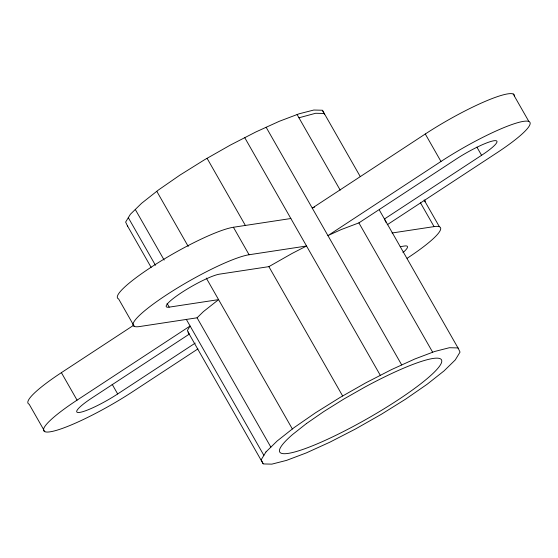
<?xml version="1.0" encoding="UTF-8"?>
<svg xmlns="http://www.w3.org/2000/svg" width="558" height="558" viewBox="0 0 558 558"><rect width="100%" height="100%" fill="white"/><g stroke="black" fill="none" stroke-linecap="round" stroke-linejoin="round"><path stroke-width="0.84" d="M169.214 307.137A32.35 5.008 -29.7 0 1 181.573 292.594A32.35 5.008 -29.7 0 1 219.503 274.152L268.872 266.64L292.148 253.416L306.544 246.008L249.091 254.748A70.413 10.895 -29.7 0 0 166.542 294.882A70.413 10.895 -29.7 0 0 139.626 326.542L197.079 317.802L203.391 311.629L218.576 299.632L169.214 307.137L167.093 303.426M44.821 431.676L29.142 404.194A70.413 10.895 -29.7 0 1 61.394 372.653L133.843 325.133M514.42 96.555A70.413 10.895 -29.7 0 0 425.294 133.99L312.264 208.12L314.593 207.06M197.916 348.91L132.706 391.674A70.413 10.895 -29.7 0 1 50.157 431.808A70.413 10.895 -29.7 0 1 77.067 400.142L190.097 326.012L187.418 330.42L189.225 334.158L92.105 397.854A32.35 5.008 -29.7 0 0 79.738 412.404A32.35 5.008 -29.7 0 0 117.668 393.962L195.223 343.1M387.203 224.769L496.606 153.011A70.413 10.895 -29.7 0 0 523.523 121.351A70.413 10.895 -29.7 0 0 440.973 161.478L327.937 235.609L341.147 229.596L358.892 222.886L456.012 159.19A32.35 5.008 -29.7 0 1 493.935 140.749A32.35 5.008 -29.7 0 1 481.575 155.298L384.455 218.994L386.262 222.733M298.942 117.787L315.647 113.267L324.303 113.476L324.505 113.895M134.29 326.416L118.61 298.928A70.413 10.895 -29.7 0 1 158.242 262.672A70.413 10.895 -29.7 0 1 233.411 227.259L290.864 218.52M392.037 233L434.054 226.611L420.495 202.84M400.212 246.664L404.466 246.015A32.35 5.008 -29.7 0 1 402.967 252.579M513.179 93.988L528.858 121.477M476.909 147.131L481.575 155.298M425.294 133.99L440.973 161.478M424.136 199.994L439.39 226.736M322.663 110.665L360.175 176.44M379.37 210.08L458.23 348.345M297.1 114.55L340.199 190.125M358.892 222.886L432.666 352.238M266.145 127.28L401.718 364.96M244.753 137.68L380.326 375.36M207.081 158.312L245.436 225.558M268.872 266.64L342.654 395.992M233.411 227.259L249.091 254.748M156.784 191.296L188.241 246.455M206.286 278.086L292.357 428.983M135.287 209.473L164.157 260.091M197.079 317.802L270.86 447.153M128.312 217.676L155.459 265.28M186.288 319.322L263.878 455.363M127.433 225.823L151.141 267.38M187.955 331.926L263.006 463.51M112.165 384.309L117.668 393.962M61.394 372.653L77.067 400.142M324.47 114.404L322.454 110.24L313.805 110.031L299.102 113.797L279.356 121.267L255.906 131.939L230.356 145.08L204.444 159.811L179.934 175.107L158.5 189.943L141.599 203.293L130.391 214.258L125.627 222.091L127.642 226.248M434.054 226.611A70.413 10.895 -29.7 0 1 407.138 258.277M424.854 200.238A70.413 10.895 -29.7 0 1 424.952 201.815M265.964 451.945L261.2 459.771L263.209 463.935L271.865 464.137L286.561 460.378L306.314 452.908L329.757 442.236L355.313 429.088L381.226 414.364L405.736 399.068L427.17 384.232L444.07 370.882L455.279 359.917L460.043 352.084L458.027 347.927L449.378 347.718L434.675 351.477L414.929 358.947L391.479 369.619L365.929 382.767L340.017 397.491L315.507 412.794L294.073 427.623L277.173 440.98L265.964 451.945M306.377 423.613L292.601 434.494A93.067 14.396 -29.7 0 0 328.836 438.679A93.067 14.396 -29.7 0 0 439.676 365.985A93.067 14.396 -29.7 0 0 364.946 387.05L343.826 399.054L323.849 411.525L306.377 423.613"/></g></svg>
